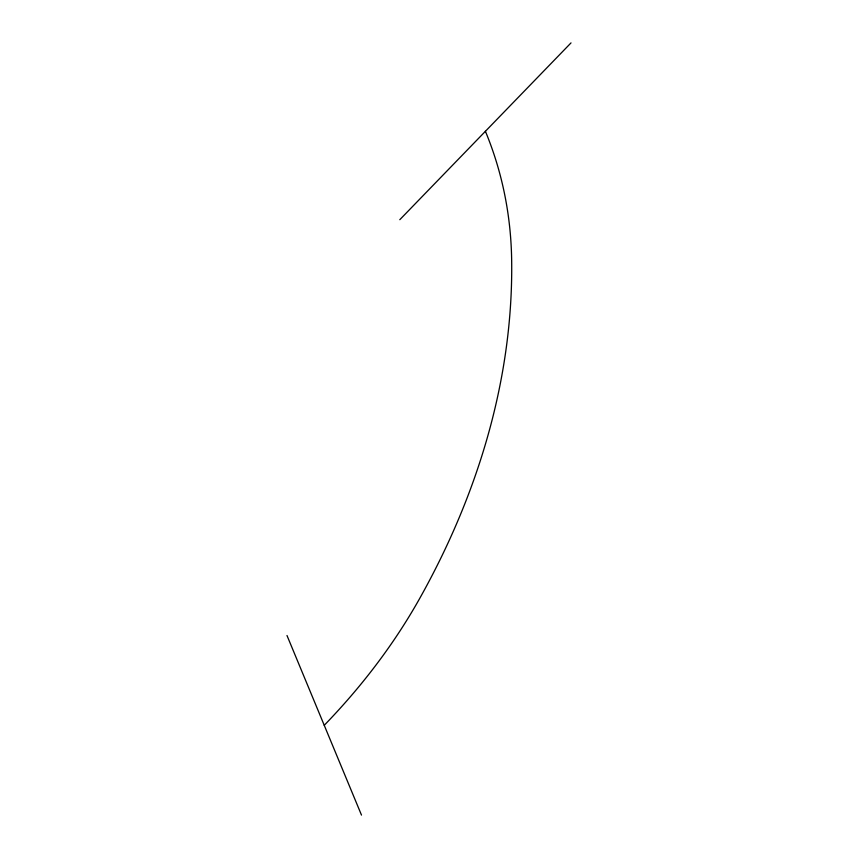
<?xml version="1.0" encoding="UTF-8"?>
<svg xmlns="http://www.w3.org/2000/svg" width="858" height="858" viewBox="0 0 858 858"><rect width="100%" height="100%" fill="white"/><g stroke="black" fill="none" stroke-linecap="round" stroke-linejoin="round"><path stroke-width="1.29" d="M399.807 219.691L571.01 42.9M286.99 635.499L361.497 815.1M485.403 131.295A608.419 453.56 -22.8 0 1 511.658 260.349A919.154 685.21 -22.8 0 1 420.141 597.651A608.419 453.56 -22.8 0 1 324.238 725.3"/></g></svg>
